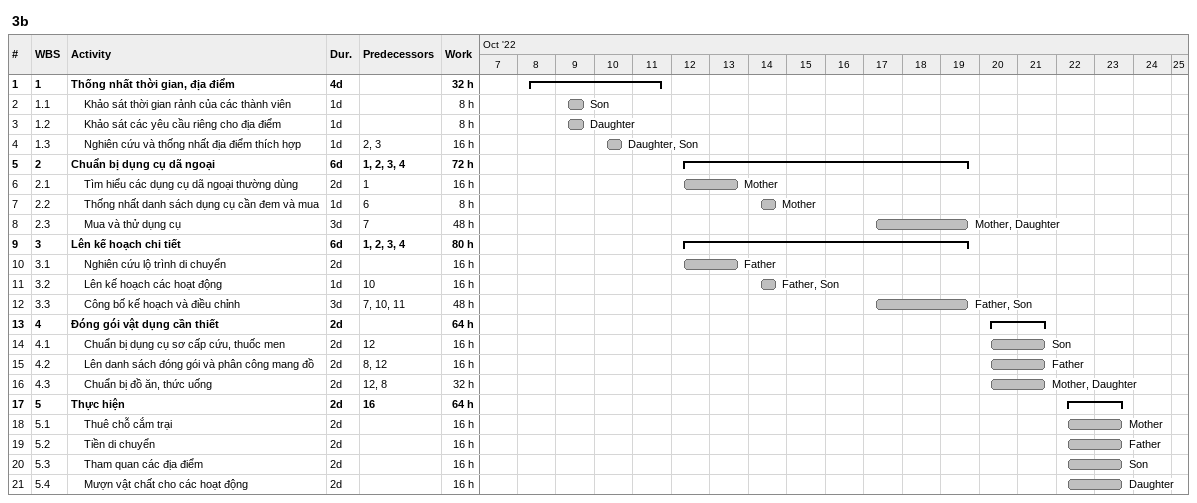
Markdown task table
3b

| ID | WBS | Task | Duration | Start | Finish | Predecessors | Resources | Work (h) |
|---|---|---|---|---|---|---|---|---|
| 1 | 1 | **Thống nhất thời gian, địa điểm** | 4d | 2022-10-08 | 2022-10-11 |  |  | 32 |
| 2 | 1.1 | Khảo sát thời gian rảnh của các thành viên | 1d | 2022-10-09 | 2022-10-09 |  | Son | 8 |
| 3 | 1.2 | Khảo sát các yêu cầu riêng cho địa điểm | 1d | 2022-10-09 | 2022-10-09 |  | Daughter | 8 |
| 4 | 1.3 | Nghiên cứu và thống nhất địa điểm thích hợp | 1d | 2022-10-10 | 2022-10-10 | 2, 3 | Daughter, Son | 16 |
| 5 | 2 | **Chuẩn bị dụng cụ dã ngoại** | 6d | 2022-10-12 | 2022-10-19 | 1, 2, 3, 4 |  | 72 |
| 6 | 2.1 | Tìm hiểu các dụng cụ dã ngoại thường dùng | 2d | 2022-10-12 | 2022-10-13 | 1 | Mother | 16 |
| 7 | 2.2 | Thống nhất danh sách dụng cụ cần đem và mua | 1d | 2022-10-14 | 2022-10-14 | 6 | Mother | 8 |
| 8 | 2.3 | Mua và thử dụng cụ | 3d | 2022-10-17 | 2022-10-19 | 7 | Mother, Daughter | 48 |
| 9 | 3 | **Lên kế hoạch chi tiết** | 6d | 2022-10-12 | 2022-10-19 | 1, 2, 3, 4 |  | 80 |
| 10 | 3.1 | Nghiên cứu lộ trình di chuyển | 2d | 2022-10-12 | 2022-10-13 |  | Father | 16 |
| 11 | 3.2 | Lên kế hoạch các hoạt động | 1d | 2022-10-14 | 2022-10-14 | 10 | Father, Son | 16 |
| 12 | 3.3 | Công bố kế hoạch và điều chỉnh | 3d | 2022-10-17 | 2022-10-19 | 7, 10, 11 | Father, Son | 48 |
| 13 | 4 | **Đóng gói vật dụng cần thiết** | 2d | 2022-10-20 | 2022-10-21 |  |  | 64 |
| 14 | 4.1 | Chuẩn bị dụng cụ sơ cấp cứu, thuốc men | 2d | 2022-10-20 | 2022-10-21 | 12 | Son | 16 |
| 15 | 4.2 | Lên danh sách đóng gói và phân công mang đồ | 2d | 2022-10-20 | 2022-10-21 | 8, 12 | Father | 16 |
| 16 | 4.3 | Chuẩn bị đồ ăn, thức uống | 2d | 2022-10-20 | 2022-10-21 | 12, 8 | Mother, Daughter | 32 |
| 17 | 5 | **Thực hiện** | 2d | 2022-10-22 | 2022-10-23 | 16 |  | 64 |
| 18 | 5.1 | Thuê chỗ cắm trại | 2d | 2022-10-22 | 2022-10-23 |  | Mother | 16 |
| 19 | 5.2 | Tiền di chuyển | 2d | 2022-10-22 | 2022-10-23 |  | Father | 16 |
| 20 | 5.3 | Tham quan các địa điểm | 2d | 2022-10-22 | 2022-10-23 |  | Son | 16 |
| 21 | 5.4 | Mượn vật chất cho các hoạt động | 2d | 2022-10-22 | 2022-10-23 |  | Daughter | 16 |
